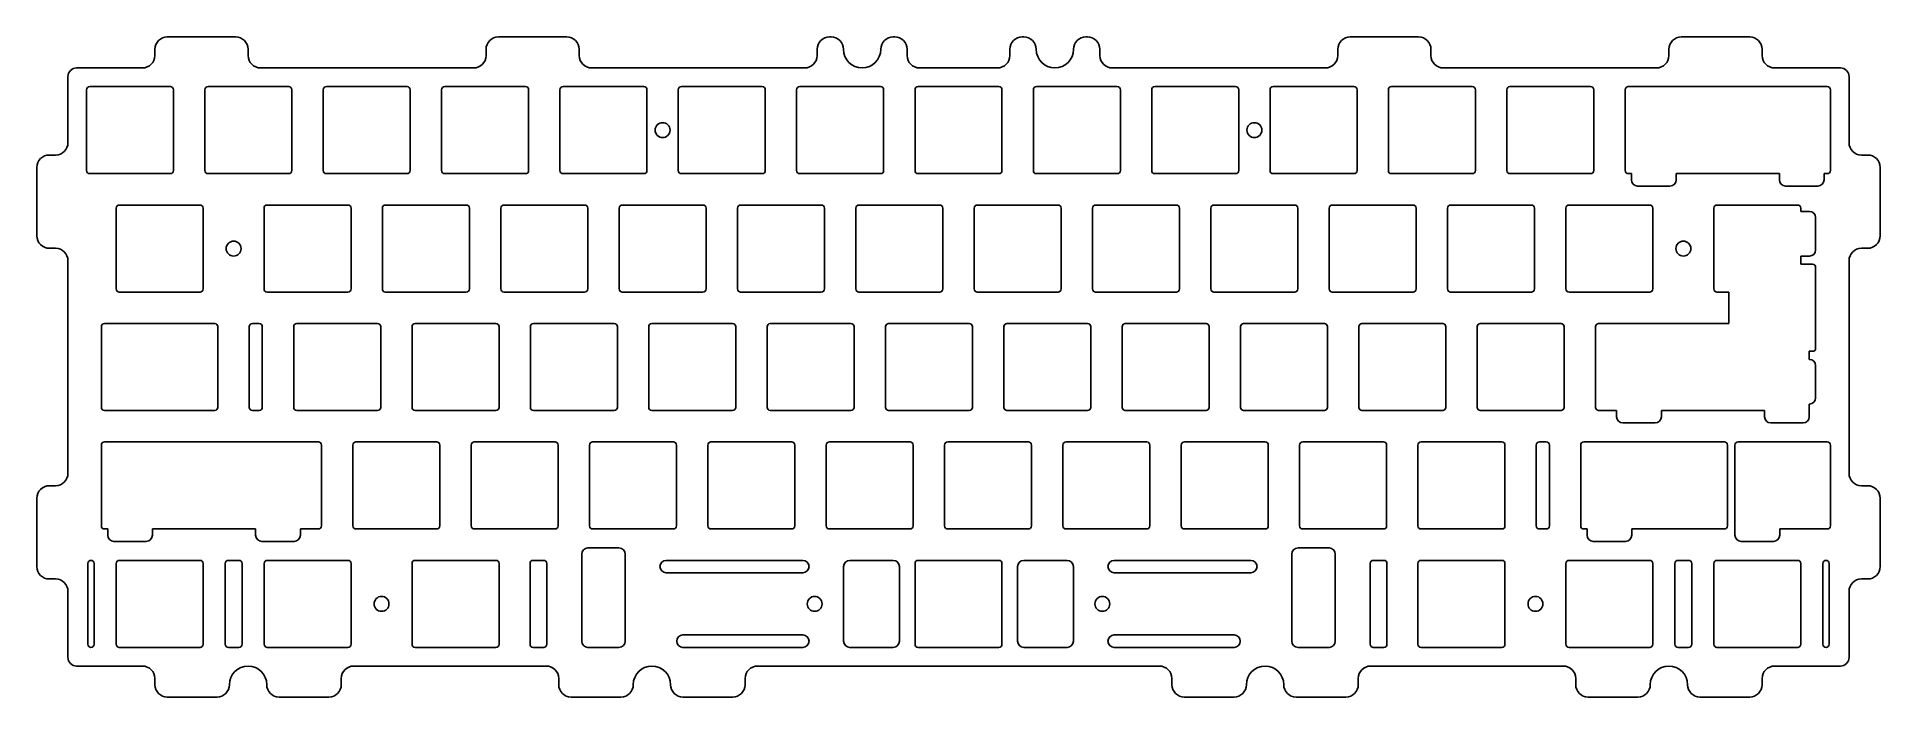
# Model space of a CAD drawing. Header units: millimetres. Extents: x -148 to 148, y -53 to 53.
import ezdxf

# ---------------------------------------------------------------- set-up
doc = ezdxf.new("R2010")
doc.units = ezdxf.units.MM

msp = doc.modelspace()

# ---------------------------------------------------------------- linework, layer by layer
at = {"color": 7, "linetype": 'Continuous', "lineweight": 25}
for p, q in [((-129.35, 51.1), (-129.35, 50.1)), ((-116.35, 53.1), (-127.35, 53.1)), ((-114.35, 50.1), (-114.35, 51.1)), ((-76.05, 51.1), (-76.05, 50.1)), ((-63.05, 53.1), (-74.05, 53.1)), ((-61.05, 50.1), (-61.05, 51.1)), ((-22.76, 51.1), (-22.76, 50.1)), ((-20.51, 53.1), (-20.76, 53.1)), ((-10.26, 53.1), (-10.51, 53.1)), ((-8.26, 50.1), (-8.26, 51.1)), ((8.26, 51.1), (8.26, 50.1)), ((10.51, 53.1), (10.26, 53.1)), ((20.76, 53.1), (20.51, 53.1)), ((22.76, 50.1), (22.76, 51.1)), ((61.05, 51.1), (61.05, 50.1)), ((74.05, 53.1), (63.05, 53.1)), ((76.05, 50.1), (76.05, 51.1)), ((114.35, 51.1), (114.35, 50.1)), ((127.35, 53.1), (116.35, 53.1)), ((129.35, 50.1), (129.35, 51.1)), ((-131.35, 48.1), (-141.95, 48.1)), ((-78.05, 48.1), (-112.35, 48.1)), ((-24.76, 48.1), (-59.05, 48.1)), ((6.26, 48.1), (-6.26, 48.1)), ((59.05, 48.1), (24.76, 48.1)), ((112.35, 48.1), (78.05, 48.1)), ((141.95, 48.1), (131.35, 48.1)), ((-143.35, 46.7), (-143.35, 36.1)), ((-140.35, 44.6), (-140.35, 31.6)), ((-126.85, 45.1), (-139.85, 45.1)), ((-126.35, 31.6), (-126.35, 44.6)), ((-121.3, 44.6), (-121.3, 31.6)), ((-107.8, 45.1), (-120.8, 45.1)), ((-107.3, 31.6), (-107.3, 44.6)), ((-102.25, 44.6), (-102.25, 31.6)), ((-88.75, 45.1), (-101.75, 45.1)), ((-88.25, 31.6), (-88.25, 44.6)), ((-83.2, 44.6), (-83.2, 31.6)), ((-69.7, 45.1), (-82.7, 45.1)), ((-69.2, 31.6), (-69.2, 44.6)), ((-64.15, 44.6), (-64.15, 31.6)), ((-50.65, 45.1), (-63.65, 45.1)), ((-50.15, 31.6), (-50.15, 44.6)), ((-45.1, 44.6), (-45.1, 31.6)), ((-31.6, 45.1), (-44.6, 45.1)), ((-31.1, 31.6), (-31.1, 44.6)), ((-26.05, 44.6), (-26.05, 31.6)), ((-12.55, 45.1), (-25.55, 45.1)), ((-12.05, 31.6), (-12.05, 44.6)), ((-7, 44.6), (-7, 31.6)), ((6.5, 45.1), (-6.5, 45.1)), ((7, 31.6), (7, 44.6)), ((12.05, 44.6), (12.05, 31.6)), ((25.55, 45.1), (12.55, 45.1)), ((26.05, 31.6), (26.05, 44.6)), ((31.1, 44.6), (31.1, 31.6)), ((44.6, 45.1), (31.6, 45.1)), ((45.1, 31.6), (45.1, 44.6)), ((50.15, 44.6), (50.15, 31.6)), ((63.65, 45.1), (50.65, 45.1)), ((64.15, 31.6), (64.15, 44.6)), ((69.2, 44.6), (69.2, 31.6)), ((82.7, 45.1), (69.7, 45.1)), ((83.2, 31.6), (83.2, 44.6)), ((88.25, 44.6), (88.25, 31.6)), ((101.75, 45.1), (88.75, 45.1)), ((102.25, 31.6), (102.25, 44.6)), ((107.3, 44.6), (107.3, 31.6)), ((139.85, 45.1), (107.8, 45.1)), ((140.35, 31.6), (140.35, 44.6)), ((143.35, 36.1), (143.35, 46.7)), ((-145.35, 34.1), (-146.35, 34.1)), ((146.35, 34.1), (145.35, 34.1)), ((-148.35, 32.1), (-148.35, 21.1)), ((-139.85, 31.1), (-126.85, 31.1)), ((-120.8, 31.1), (-107.8, 31.1)), ((-101.75, 31.1), (-88.75, 31.1)), ((-82.7, 31.1), (-69.7, 31.1)), ((-63.65, 31.1), (-50.65, 31.1)), ((-44.6, 31.1), (-31.6, 31.1)), ((-25.55, 31.1), (-12.55, 31.1)), ((-6.5, 31.1), (6.5, 31.1)), ((12.55, 31.1), (25.55, 31.1)), ((31.6, 31.1), (44.6, 31.1)), ((50.65, 31.1), (63.65, 31.1)), ((69.7, 31.1), (82.7, 31.1)), ((88.75, 31.1), (101.75, 31.1)), ((107.8, 31.1), (108.32, 31.1)), ((108.32, 31.1), (108.32, 30.1)), ((115.52, 30.1), (115.52, 31.1)), ((115.52, 31.1), (132.13, 31.1)), ((132.13, 31.1), (132.13, 30.1)), ((139.33, 30.1), (139.33, 31.1)), ((139.33, 31.1), (139.85, 31.1)), ((148.35, 21.1), (148.35, 32.1)), ((109.32, 29.1), (114.52, 29.1)), ((133.13, 29.1), (138.33, 29.1)), ((-135.59, 25.55), (-135.59, 12.55)), ((-122.09, 26.05), (-135.09, 26.05)), ((-121.59, 12.55), (-121.59, 25.55)), ((-111.78, 25.55), (-111.78, 12.55)), ((-98.28, 26.05), (-111.28, 26.05)), ((-97.78, 12.55), (-97.78, 25.55)), ((-92.73, 25.55), (-92.73, 12.55)), ((-79.23, 26.05), (-92.23, 26.05)), ((-78.73, 12.55), (-78.73, 25.55)), ((-73.68, 25.55), (-73.68, 12.55)), ((-60.18, 26.05), (-73.18, 26.05)), ((-59.68, 12.55), (-59.68, 25.55)), ((-54.63, 25.55), (-54.63, 12.55)), ((-41.13, 26.05), (-54.13, 26.05)), ((-40.63, 12.55), (-40.63, 25.55)), ((-35.58, 25.55), (-35.58, 12.55)), ((-22.08, 26.05), (-35.08, 26.05)), ((-21.58, 12.55), (-21.58, 25.55)), ((-16.53, 25.55), (-16.53, 12.55)), ((-3.03, 26.05), (-16.03, 26.05)), ((-2.53, 12.55), (-2.53, 25.55)), ((2.52, 25.55), (2.52, 12.55)), ((16.02, 26.05), (3.02, 26.05)), ((16.52, 12.55), (16.52, 25.55)), ((21.57, 25.55), (21.57, 12.55)), ((35.07, 26.05), (22.07, 26.05)), ((35.57, 12.55), (35.57, 25.55)), ((40.62, 25.55), (40.62, 12.55)), ((54.12, 26.05), (41.12, 26.05)), ((54.62, 12.55), (54.62, 25.55)), ((59.67, 25.55), (59.67, 12.55)), ((73.17, 26.05), (60.17, 26.05)), ((73.67, 12.55), (73.67, 25.55)), ((78.72, 25.55), (78.72, 12.55)), ((92.22, 26.05), (79.22, 26.05)), ((92.72, 12.55), (92.72, 25.55)), ((97.77, 25.55), (97.77, 12.55)), ((111.27, 26.05), (98.27, 26.05)), ((111.77, 12.55), (111.77, 25.55)), ((121.59, 25.55), (121.59, 12.55)), ((135.09, 26.05), (122.09, 26.05)), ((135.59, 25.03), (135.59, 25.55)), ((136.97, 25.03), (135.59, 25.03)), ((137.97, 18.83), (137.97, 24.03)), ((-146.35, 19.1), (-145.35, 19.1)), ((135.59, 16.53), (135.59, 17.83)), ((135.59, 17.83), (136.97, 17.83)), ((145.35, 19.1), (146.35, 19.1)), ((-143.35, 17.1), (-143.35, -17.1)), ((137.47, 16.53), (135.59, 16.53)), ((137.97, 3.03), (137.97, 16.03)), ((143.35, -17.1), (143.35, 17.1)), ((-135.09, 12.05), (-122.09, 12.05)), ((-111.28, 12.05), (-98.28, 12.05)), ((-92.23, 12.05), (-79.23, 12.05)), ((-73.18, 12.05), (-60.18, 12.05)), ((-54.13, 12.05), (-41.13, 12.05)), ((-35.08, 12.05), (-22.08, 12.05)), ((-16.03, 12.05), (-3.03, 12.05)), ((3.02, 12.05), (16.02, 12.05)), ((22.07, 12.05), (35.07, 12.05)), ((41.12, 12.05), (54.12, 12.05)), ((60.17, 12.05), (73.17, 12.05)), ((79.22, 12.05), (92.22, 12.05)), ((98.27, 12.05), (111.27, 12.05)), ((122.09, 12.05), (123.97, 12.05)), ((123.97, 12.05), (123.97, 7)), ((-137.97, 6.5), (-137.97, -6.5)), ((-119.71, 7), (-137.47, 7)), ((-119.21, -6.5), (-119.21, 6.5)), ((-114.16, 6.5), (-114.16, -6.5)), ((-112.56, 7), (-113.66, 7)), ((-112.06, -6.5), (-112.06, 6.5)), ((-107.01, 6.5), (-107.01, -6.5)), ((-93.51, 7), (-106.51, 7)), ((-93.01, -6.5), (-93.01, 6.5)), ((-87.96, 6.5), (-87.96, -6.5)), ((-74.46, 7), (-87.46, 7)), ((-73.96, -6.5), (-73.96, 6.5)), ((-68.91, 6.5), (-68.91, -6.5)), ((-55.41, 7), (-68.41, 7)), ((-54.91, -6.5), (-54.91, 6.5)), ((-49.86, 6.5), (-49.86, -6.5)), ((-36.36, 7), (-49.36, 7)), ((-35.86, -6.5), (-35.86, 6.5)), ((-30.81, 6.5), (-30.81, -6.5)), ((-17.31, 7), (-30.31, 7)), ((-16.81, -6.5), (-16.81, 6.5)), ((-11.76, 6.5), (-11.76, -6.5)), ((1.74, 7), (-11.26, 7)), ((2.24, -6.5), (2.24, 6.5)), ((7.29, 6.5), (7.29, -6.5)), ((20.79, 7), (7.79, 7)), ((21.29, -6.5), (21.29, 6.5)), ((26.34, 6.5), (26.34, -6.5)), ((39.84, 7), (26.84, 7)), ((40.34, -6.5), (40.34, 6.5)), ((45.39, 6.5), (45.39, -6.5)), ((58.89, 7), (45.89, 7)), ((59.39, -6.5), (59.39, 6.5)), ((64.44, 6.5), (64.44, -6.5)), ((77.94, 7), (64.94, 7)), ((78.44, -6.5), (78.44, 6.5)), ((83.49, 6.5), (83.49, -6.5)), ((96.99, 7), (83.99, 7)), ((97.49, -6.5), (97.49, 6.5)), ((102.54, 6.5), (102.54, -6.5)), ((123.97, 7), (103.04, 7)), ((136.94, 1.23), (136.94, 2.53)), ((136.94, 2.53), (137.47, 2.53)), ((136.97, 1.23), (136.94, 1.23)), ((137.97, -4.97), (137.97, 0.23)), ((-137.47, -7), (-119.71, -7)), ((-113.66, -7), (-112.56, -7)), ((-106.51, -7), (-93.51, -7)), ((-87.46, -7), (-74.46, -7)), ((-68.41, -7), (-55.41, -7)), ((-49.36, -7), (-36.36, -7)), ((-30.31, -7), (-17.31, -7)), ((-11.26, -7), (1.74, -7)), ((7.79, -7), (20.79, -7)), ((26.84, -7), (39.84, -7)), ((45.89, -7), (58.89, -7)), ((64.94, -7), (77.94, -7)), ((83.99, -7), (96.99, -7)), ((103.04, -7), (105.94, -7)), ((105.94, -7), (105.94, -8)), ((113.14, -8), (113.14, -7)), ((113.14, -7), (129.74, -7)), ((129.74, -7), (129.74, -8)), ((136.94, -8), (136.94, -5.97)), ((136.94, -5.97), (136.97, -5.97)), ((106.94, -9), (112.14, -9)), ((130.74, -9), (135.94, -9)), ((-137.97, -12.55), (-137.97, -25.55)), ((-103.04, -12.05), (-137.47, -12.05)), ((-102.54, -25.55), (-102.54, -12.55)), ((-97.49, -12.55), (-97.49, -25.55)), ((-83.99, -12.05), (-96.99, -12.05)), ((-83.49, -25.55), (-83.49, -12.55)), ((-78.44, -12.55), (-78.44, -25.55)), ((-64.94, -12.05), (-77.94, -12.05)), ((-64.44, -25.55), (-64.44, -12.55)), ((-59.39, -12.55), (-59.39, -25.55)), ((-45.89, -12.05), (-58.89, -12.05)), ((-45.39, -25.55), (-45.39, -12.55)), ((-40.34, -12.55), (-40.34, -25.55)), ((-26.84, -12.05), (-39.84, -12.05)), ((-26.34, -25.55), (-26.34, -12.55)), ((-21.29, -12.55), (-21.29, -25.55)), ((-7.79, -12.05), (-20.79, -12.05)), ((-7.29, -25.55), (-7.29, -12.55)), ((-2.24, -12.55), (-2.24, -25.55)), ((11.26, -12.05), (-1.74, -12.05)), ((11.76, -25.55), (11.76, -12.55)), ((16.81, -12.55), (16.81, -25.55)), ((30.31, -12.05), (17.31, -12.05)), ((30.81, -25.55), (30.81, -12.55)), ((35.86, -12.55), (35.86, -25.55)), ((49.36, -12.05), (36.36, -12.05)), ((49.86, -25.55), (49.86, -12.55)), ((54.91, -12.55), (54.91, -25.55)), ((68.41, -12.05), (55.41, -12.05)), ((68.91, -25.55), (68.91, -12.55)), ((73.96, -12.55), (73.96, -25.55)), ((87.46, -12.05), (74.46, -12.05)), ((87.96, -25.55), (87.96, -12.55)), ((93.01, -12.55), (93.01, -25.55)), ((94.61, -12.05), (93.51, -12.05)), ((95.11, -25.55), (95.11, -12.55)), ((100.16, -12.55), (100.16, -25.55)), ((123.28, -12.05), (100.66, -12.05)), ((123.78, -25.55), (123.78, -12.55)), ((124.98, -12.55), (124.98, -27.05)), ((139.85, -12.05), (125.48, -12.05)), ((140.35, -25.55), (140.35, -12.55)), ((-145.35, -19.1), (-146.35, -19.1)), ((146.35, -19.1), (145.35, -19.1)), ((-148.35, -21.1), (-148.35, -32.1)), ((148.35, -32.1), (148.35, -21.1)), ((-137.47, -26.05), (-136.94, -26.05)), ((-136.94, -26.05), (-136.94, -27.05)), ((-129.74, -27.05), (-129.74, -26.05)), ((-129.74, -26.05), (-113.14, -26.05)), ((-113.14, -26.05), (-113.14, -27.05)), ((-105.94, -27.05), (-105.94, -26.05)), ((-105.94, -26.05), (-103.04, -26.05)), ((-96.99, -26.05), (-83.99, -26.05)), ((-77.94, -26.05), (-64.94, -26.05)), ((-58.89, -26.05), (-45.89, -26.05)), ((-39.84, -26.05), (-26.84, -26.05)), ((-20.79, -26.05), (-7.79, -26.05)), ((-1.74, -26.05), (11.26, -26.05)), ((17.31, -26.05), (30.31, -26.05)), ((36.36, -26.05), (49.36, -26.05)), ((55.41, -26.05), (68.41, -26.05)), ((74.46, -26.05), (87.46, -26.05)), ((93.51, -26.05), (94.61, -26.05)), ((100.66, -26.05), (101.18, -26.05)), ((101.18, -26.05), (101.18, -27.05)), ((108.38, -27.05), (108.38, -26.05)), ((108.38, -26.05), (123.28, -26.05)), ((132.18, -27.05), (132.18, -26.05)), ((132.18, -26.05), (139.85, -26.05)), ((-135.94, -28.05), (-130.74, -28.05)), ((-112.14, -28.05), (-106.94, -28.05)), ((-54.65, -29.1), (-59.65, -29.1)), ((59.65, -29.1), (54.65, -29.1)), ((102.18, -28.05), (107.38, -28.05)), ((125.98, -28.05), (131.18, -28.05)), ((-140.15, -44.6), (-140.15, -31.6)), ((-139.15, -31.6), (-139.15, -44.6)), ((-135.59, -31.6), (-135.59, -44.6)), ((-122.09, -31.1), (-135.09, -31.1)), ((-121.59, -44.6), (-121.59, -31.6)), ((-118.03, -44.6), (-118.03, -31.6)), ((-117.53, -31.1), (-115.83, -31.1)), ((-115.33, -31.6), (-115.33, -44.6)), ((-111.77, -31.6), (-111.77, -44.6)), ((-98.27, -31.1), (-111.27, -31.1)), ((-97.77, -44.6), (-97.77, -31.6)), ((-87.96, -31.6), (-87.96, -44.6)), ((-74.46, -31.1), (-87.46, -31.1)), ((-73.96, -44.6), (-73.96, -31.6)), ((-68.96, -44.6), (-68.96, -31.6)), ((-68.46, -31.1), (-66.76, -31.1)), ((-66.26, -31.6), (-66.26, -44.6)), ((-60.65, -30.1), (-60.65, -44.1)), ((-53.65, -44.1), (-53.65, -30.1)), ((-25.05, -31.1), (-47.05, -31.1)), ((-18.5, -32.1), (-18.5, -44.1)), ((-10.5, -31.1), (-17.5, -31.1)), ((-9.5, -44.1), (-9.5, -32.1)), ((-7, -31.6), (-7, -44.6)), ((6.5, -31.1), (-6.5, -31.1)), ((7, -44.6), (7, -31.6)), ((9.5, -32.1), (9.5, -44.1)), ((17.5, -31.1), (10.5, -31.1)), ((18.5, -44.1), (18.5, -32.1)), ((47.05, -31.1), (25.05, -31.1)), ((53.65, -30.1), (53.65, -44.1)), ((60.65, -44.1), (60.65, -30.1)), ((66.26, -44.6), (66.26, -31.6)), ((66.76, -31.1), (68.46, -31.1)), ((68.96, -31.6), (68.96, -44.6)), ((73.96, -31.6), (73.96, -44.6)), ((87.46, -31.1), (74.46, -31.1)), ((87.96, -44.6), (87.96, -31.6)), ((97.77, -31.6), (97.77, -44.6)), ((111.27, -31.1), (98.27, -31.1)), ((111.77, -44.6), (111.77, -31.6)), ((115.33, -44.6), (115.33, -31.6)), ((115.83, -31.1), (117.53, -31.1)), ((118.03, -31.6), (118.03, -44.6)), ((121.59, -31.6), (121.59, -44.6)), ((135.09, -31.1), (122.09, -31.1)), ((135.59, -44.6), (135.59, -31.6)), ((139.15, -44.6), (139.15, -31.6)), ((140.15, -31.6), (140.15, -44.6)), ((-146.35, -34.1), (-145.35, -34.1)), ((-47.05, -33.1), (-25.05, -33.1)), ((25.05, -33.1), (47.05, -33.1)), ((145.35, -34.1), (146.35, -34.1)), ((-143.35, -36.1), (-143.35, -46.7)), ((143.35, -46.7), (143.35, -36.1)), ((-25.05, -43.1), (-44.35, -43.1)), ((44.35, -43.1), (25.05, -43.1)), ((-135.09, -45.1), (-122.09, -45.1)), ((-115.83, -45.1), (-117.53, -45.1)), ((-111.27, -45.1), (-98.27, -45.1)), ((-87.46, -45.1), (-74.46, -45.1)), ((-66.76, -45.1), (-68.46, -45.1)), ((-59.65, -45.1), (-54.65, -45.1)), ((-44.35, -45.1), (-25.05, -45.1)), ((-17.5, -45.1), (-10.5, -45.1)), ((-6.5, -45.1), (6.5, -45.1)), ((10.5, -45.1), (17.5, -45.1)), ((25.05, -45.1), (44.35, -45.1)), ((54.65, -45.1), (59.65, -45.1)), ((68.46, -45.1), (66.76, -45.1)), ((74.46, -45.1), (87.46, -45.1)), ((98.27, -45.1), (111.27, -45.1)), ((117.53, -45.1), (115.83, -45.1)), ((122.09, -45.1), (135.09, -45.1)), ((-141.95, -48.1), (-131.35, -48.1)), ((-129.35, -50.1), (-129.35, -51.1)), ((-99.35, -51.1), (-99.35, -50.1)), ((-97.35, -48.1), (-66.35, -48.1)), ((-64.35, -50.1), (-64.35, -51.1)), ((-34.35, -51.1), (-34.35, -50.1)), ((-32.35, -48.1), (32.35, -48.1)), ((34.35, -50.1), (34.35, -51.1)), ((64.35, -51.1), (64.35, -50.1)), ((66.35, -48.1), (97.35, -48.1)), ((99.35, -50.1), (99.35, -51.1)), ((129.35, -51.1), (129.35, -50.1)), ((131.35, -48.1), (141.95, -48.1)), ((-127.35, -53.1), (-119.35, -53.1)), ((-109.35, -53.1), (-101.35, -53.1)), ((-62.35, -53.1), (-54.35, -53.1)), ((-44.35, -53.1), (-36.35, -53.1)), ((36.35, -53.1), (44.35, -53.1)), ((54.35, -53.1), (62.35, -53.1)), ((101.35, -53.1), (109.35, -53.1)), ((119.35, -53.1), (127.35, -53.1))]:
    msp.add_line(p, q, dxfattribs=at)
for centre in [(-47.63, 38.1), (47.63, 38.1), (-116.68, 19.05), (116.68, 19.05), (-92.87, -38.1), (-23.15, -38.1), (23.15, -38.1), (92.87, -38.1)]:
    msp.add_circle(centre, 1.2, dxfattribs=at)
for centre, radius, start, end in [((-127.35, 51.1), 2, 90, 180), ((-116.35, 51.1), 2, 0, 90), ((-74.05, 51.1), 2, 90, 180), ((-63.05, 51.1), 2, 0, 90), ((-20.76, 51.1), 2, 90, 180), ((-20.51, 51.1), 2, 0, 90), ((-15.51, 51.1), 3, 180, 0), ((-10.51, 51.1), 2, 90, 180), ((-10.26, 51.1), 2, 0, 90), ((10.26, 51.1), 2, 90, 180), ((10.51, 51.1), 2, 0, 90), ((15.51, 51.1), 3, 180, 0), ((20.51, 51.1), 2, 90, 180), ((20.76, 51.1), 2, 0, 90), ((63.05, 51.1), 2, 90, 180), ((74.05, 51.1), 2, 0, 90), ((116.35, 51.1), 2, 90, 180), ((127.35, 51.1), 2, 0, 90), ((-141.95, 46.7), 1.4, 90, 180), ((-131.35, 50.1), 2, 270, 0), ((-112.35, 50.1), 2, 180, 270), ((-78.05, 50.1), 2, 270, 0), ((-59.05, 50.1), 2, 180, 270), ((-24.76, 50.1), 2, 270, 0), ((-6.26, 50.1), 2, 180, 270), ((6.26, 50.1), 2, 270, 0), ((24.76, 50.1), 2, 180, 270), ((59.05, 50.1), 2, 270, 0), ((78.05, 50.1), 2, 180, 270), ((112.35, 50.1), 2, 270, 0), ((131.35, 50.1), 2, 180, 270), ((141.95, 46.7), 1.4, 360, 90), ((-139.85, 44.6), 0.5, 90, 180), ((-126.85, 44.6), 0.5, 0, 90), ((-120.8, 44.6), 0.5, 90, 180), ((-107.8, 44.6), 0.5, 0, 90), ((-101.75, 44.6), 0.5, 90, 180), ((-88.75, 44.6), 0.5, 0, 90), ((-82.7, 44.6), 0.5, 90, 180), ((-69.7, 44.6), 0.5, 0, 90), ((-63.65, 44.6), 0.5, 90, 180), ((-50.65, 44.6), 0.5, 0, 90), ((-44.6, 44.6), 0.5, 90, 180), ((-31.6, 44.6), 0.5, 0, 90), ((-25.55, 44.6), 0.5, 90, 180), ((-12.55, 44.6), 0.5, 0, 90), ((-6.5, 44.6), 0.5, 90, 180), ((6.5, 44.6), 0.5, 0, 90), ((12.55, 44.6), 0.5, 90, 180), ((25.55, 44.6), 0.5, 0, 90), ((31.6, 44.6), 0.5, 90, 180), ((44.6, 44.6), 0.5, 360, 90), ((50.65, 44.6), 0.5, 90, 180), ((63.65, 44.6), 0.5, 0, 90), ((69.7, 44.6), 0.5, 90, 180), ((82.7, 44.6), 0.5, 0, 90), ((88.75, 44.6), 0.5, 90, 180), ((101.75, 44.6), 0.5, 0, 90), ((107.8, 44.6), 0.5, 90, 180), ((139.85, 44.6), 0.5, 360, 90), ((-145.35, 36.1), 2, 270, 0), ((145.35, 36.1), 2, 180, 270), ((-146.35, 32.1), 2, 90, 180), ((146.35, 32.1), 2, 0, 90), ((-139.85, 31.6), 0.5, 180, 270), ((-126.85, 31.6), 0.5, 270, 0), ((-120.8, 31.6), 0.5, 180, 270), ((-107.8, 31.6), 0.5, 270, 0), ((-101.75, 31.6), 0.5, 180, 270), ((-88.75, 31.6), 0.5, 270, 0), ((-82.7, 31.6), 0.5, 180, 270), ((-69.7, 31.6), 0.5, 270, 0), ((-63.65, 31.6), 0.5, 180, 270), ((-50.65, 31.6), 0.5, 270, 0), ((-44.6, 31.6), 0.5, 180, 270), ((-31.6, 31.6), 0.5, 270, 0), ((-25.55, 31.6), 0.5, 180, 270), ((-12.55, 31.6), 0.5, 270, 0), ((-6.5, 31.6), 0.5, 180, 270), ((6.5, 31.6), 0.5, 270, 0), ((12.55, 31.6), 0.5, 180, 270), ((25.55, 31.6), 0.5, 270, 0), ((31.6, 31.6), 0.5, 180, 270), ((44.6, 31.6), 0.5, 270, 0), ((50.65, 31.6), 0.5, 180, 270), ((63.65, 31.6), 0.5, 270, 0), ((69.7, 31.6), 0.5, 180, 270), ((82.7, 31.6), 0.5, 270, 0), ((88.75, 31.6), 0.5, 180, 270), ((101.75, 31.6), 0.5, 270, 0), ((107.8, 31.6), 0.5, 180, 270), ((109.32, 30.1), 1, 180, 270), ((114.52, 30.1), 1, 270, 0), ((133.13, 30.1), 1, 180, 270), ((138.33, 30.1), 1, 270, 0), ((139.85, 31.6), 0.5, 270, 0), ((-135.09, 25.55), 0.5, 90, 180), ((-122.09, 25.55), 0.5, 0, 90), ((-111.28, 25.55), 0.5, 90, 180), ((-98.28, 25.55), 0.5, 0, 90), ((-92.23, 25.55), 0.5, 90, 180), ((-79.23, 25.55), 0.5, 0, 90), ((-73.18, 25.55), 0.5, 90, 180), ((-60.18, 25.55), 0.5, 0, 90), ((-54.13, 25.55), 0.5, 90, 180), ((-41.13, 25.55), 0.5, 0, 90), ((-35.08, 25.55), 0.5, 90, 180), ((-22.08, 25.55), 0.5, 0, 90), ((-16.03, 25.55), 0.5, 90, 180), ((-3.03, 25.55), 0.5, 0, 90), ((3.02, 25.55), 0.5, 90, 180), ((16.02, 25.55), 0.5, 0, 90), ((22.07, 25.55), 0.5, 90, 180), ((35.07, 25.55), 0.5, 0, 90), ((41.12, 25.55), 0.5, 90, 180), ((54.12, 25.55), 0.5, 0, 90), ((60.17, 25.55), 0.5, 90, 180), ((73.17, 25.55), 0.5, 0, 90), ((79.22, 25.55), 0.5, 90, 180), ((92.22, 25.55), 0.5, 0, 90), ((98.27, 25.55), 0.5, 90, 180), ((111.27, 25.55), 0.5, 0, 90), ((122.09, 25.55), 0.5, 90, 180), ((135.09, 25.55), 0.5, 0, 90), ((136.97, 24.03), 1, 0, 90), ((-146.35, 21.1), 2, 180, 270), ((146.35, 21.1), 2, 270, 0), ((-145.35, 17.1), 2, 0, 90), ((136.97, 18.83), 1, 270, 0), ((145.35, 17.1), 2, 90, 180), ((137.47, 16.03), 0.5, 360, 90), ((-135.09, 12.55), 0.5, 180, 270), ((-122.09, 12.55), 0.5, 270, 0), ((-111.28, 12.55), 0.5, 180, 270), ((-98.28, 12.55), 0.5, 270, 0), ((-92.23, 12.55), 0.5, 180, 270), ((-79.23, 12.55), 0.5, 270, 0), ((-73.18, 12.55), 0.5, 180, 270), ((-60.18, 12.55), 0.5, 270, 0), ((-54.13, 12.55), 0.5, 180, 270), ((-41.13, 12.55), 0.5, 270, 0), ((-35.08, 12.55), 0.5, 180, 270), ((-22.08, 12.55), 0.5, 270, 0), ((-16.03, 12.55), 0.5, 180, 270), ((-3.03, 12.55), 0.5, 270, 0), ((3.02, 12.55), 0.5, 180, 270), ((16.02, 12.55), 0.5, 270, 0), ((22.07, 12.55), 0.5, 180, 270), ((35.07, 12.55), 0.5, 270, 0), ((41.12, 12.55), 0.5, 180, 270), ((54.12, 12.55), 0.5, 270, 0), ((60.17, 12.55), 0.5, 180, 270), ((73.17, 12.55), 0.5, 270, 0), ((79.22, 12.55), 0.5, 180, 270), ((92.22, 12.55), 0.5, 270, 0), ((98.27, 12.55), 0.5, 180, 270), ((111.27, 12.55), 0.5, 270, 360), ((122.09, 12.55), 0.5, 180, 270), ((-137.47, 6.5), 0.5, 90, 180), ((-119.71, 6.5), 0.5, 0, 90), ((-113.66, 6.5), 0.5, 90, 180), ((-112.56, 6.5), 0.5, 0, 90), ((-106.51, 6.5), 0.5, 90, 180), ((-93.51, 6.5), 0.5, 0, 90), ((-87.46, 6.5), 0.5, 90, 180), ((-74.46, 6.5), 0.5, 0, 90), ((-68.41, 6.5), 0.5, 90, 180), ((-55.41, 6.5), 0.5, 0, 90), ((-49.36, 6.5), 0.5, 90, 180), ((-36.36, 6.5), 0.5, 0, 90), ((-30.31, 6.5), 0.5, 90, 180), ((-17.31, 6.5), 0.5, 0, 90), ((-11.26, 6.5), 0.5, 90, 180), ((1.74, 6.5), 0.5, 0, 90), ((7.79, 6.5), 0.5, 90, 180), ((20.79, 6.5), 0.5, 0, 90), ((26.84, 6.5), 0.5, 90, 180), ((39.84, 6.5), 0.5, 0, 90), ((45.89, 6.5), 0.5, 90, 180), ((58.89, 6.5), 0.5, 0, 90), ((64.94, 6.5), 0.5, 90, 180), ((77.94, 6.5), 0.5, 0, 90), ((83.99, 6.5), 0.5, 90, 180), ((96.99, 6.5), 0.5, 0, 90), ((103.04, 6.5), 0.5, 90, 180), ((137.47, 3.03), 0.5, 270, 0), ((136.97, 0.23), 1, 0, 90), ((136.97, -4.97), 1, 270, 0), ((-137.47, -6.5), 0.5, 180, 270), ((-119.71, -6.5), 0.5, 270, 0), ((-113.66, -6.5), 0.5, 180, 270), ((-112.56, -6.5), 0.5, 270, 0), ((-106.51, -6.5), 0.5, 180, 270), ((-93.51, -6.5), 0.5, 270, 0), ((-87.46, -6.5), 0.5, 180, 270), ((-74.46, -6.5), 0.5, 270, 0), ((-68.41, -6.5), 0.5, 180, 270), ((-55.41, -6.5), 0.5, 270, 0), ((-49.36, -6.5), 0.5, 180, 270), ((-36.36, -6.5), 0.5, 270, 0), ((-30.31, -6.5), 0.5, 180, 270), ((-17.31, -6.5), 0.5, 270, 0), ((-11.26, -6.5), 0.5, 180, 270), ((1.74, -6.5), 0.5, 270, 0), ((7.79, -6.5), 0.5, 180, 270), ((20.79, -6.5), 0.5, 270, 0), ((26.84, -6.5), 0.5, 180, 270), ((39.84, -6.5), 0.5, 270, 0), ((45.89, -6.5), 0.5, 180, 270), ((58.89, -6.5), 0.5, 270, 0), ((64.94, -6.5), 0.5, 180, 270), ((77.94, -6.5), 0.5, 270, 360), ((83.99, -6.5), 0.5, 180, 270), ((96.99, -6.5), 0.5, 270, 360), ((103.04, -6.5), 0.5, 180, 270), ((106.94, -8), 1, 180, 270), ((112.14, -8), 1, 270, 0), ((130.74, -8), 1, 180, 270), ((135.94, -8), 1, 270, 0), ((-137.47, -12.55), 0.5, 90, 180), ((-103.04, -12.55), 0.5, 0, 90), ((-96.99, -12.55), 0.5, 90, 180), ((-83.99, -12.55), 0.5, 0, 90), ((-77.94, -12.55), 0.5, 90, 180), ((-64.94, -12.55), 0.5, 0, 90), ((-58.89, -12.55), 0.5, 90, 180), ((-45.89, -12.55), 0.5, 0, 90), ((-39.84, -12.55), 0.5, 90, 180), ((-26.84, -12.55), 0.5, 0, 90), ((-20.79, -12.55), 0.5, 90, 180), ((-7.79, -12.55), 0.5, 0, 90), ((-1.74, -12.55), 0.5, 90, 180), ((11.26, -12.55), 0.5, 0, 90), ((17.31, -12.55), 0.5, 90, 180), ((30.31, -12.55), 0.5, 0, 90), ((36.36, -12.55), 0.5, 90, 180), ((49.36, -12.55), 0.5, 0, 90), ((55.41, -12.55), 0.5, 90, 180), ((68.41, -12.55), 0.5, 0, 90), ((74.46, -12.55), 0.5, 90, 180), ((87.46, -12.55), 0.5, 0, 90), ((93.51, -12.55), 0.5, 90, 180), ((94.61, -12.55), 0.5, 0, 90), ((100.66, -12.55), 0.5, 90, 180), ((123.28, -12.55), 0.5, 0, 90), ((125.48, -12.55), 0.5, 90, 180), ((139.85, -12.55), 0.5, 0, 90), ((-145.35, -17.1), 2, 270, 0), ((145.35, -17.1), 2, 180, 270), ((-146.35, -21.1), 2, 90, 180), ((146.35, -21.1), 2, 0, 90), ((-137.47, -25.55), 0.5, 180, 270), ((-103.04, -25.55), 0.5, 270, 0), ((-96.99, -25.55), 0.5, 180, 270), ((-83.99, -25.55), 0.5, 270, 0), ((-77.94, -25.55), 0.5, 180, 270), ((-64.94, -25.55), 0.5, 270, 0), ((-58.89, -25.55), 0.5, 180, 270), ((-45.89, -25.55), 0.5, 270, 0), ((-39.84, -25.55), 0.5, 180, 270), ((-26.84, -25.55), 0.5, 270, 0), ((-20.79, -25.55), 0.5, 180, 270), ((-7.79, -25.55), 0.5, 270, 0), ((-1.74, -25.55), 0.5, 180, 270), ((11.26, -25.55), 0.5, 270, 0), ((17.31, -25.55), 0.5, 180, 270), ((30.31, -25.55), 0.5, 270, 0), ((36.36, -25.55), 0.5, 180, 270), ((49.36, -25.55), 0.5, 270, 0), ((55.41, -25.55), 0.5, 180, 270), ((68.41, -25.55), 0.5, 270, 360), ((74.46, -25.55), 0.5, 180, 270), ((87.46, -25.55), 0.5, 270, 360), ((93.51, -25.55), 0.5, 180, 270), ((94.61, -25.55), 0.5, 270, 0), ((100.66, -25.55), 0.5, 180, 270), ((123.28, -25.55), 0.5, 270, 0), ((139.85, -25.55), 0.5, 270, 360), ((-135.94, -27.05), 1, 180, 270), ((-130.74, -27.05), 1, 270, 0), ((-112.14, -27.05), 1, 180, 270), ((-106.94, -27.05), 1, 270, 0), ((-59.65, -30.1), 1, 90, 180), ((-54.65, -30.1), 1, 0, 90), ((54.65, -30.1), 1, 90, 180), ((59.65, -30.1), 1, 0, 90), ((102.18, -27.05), 1, 180, 270), ((107.38, -27.05), 1, 270, 0), ((125.98, -27.05), 1, 180, 270), ((131.18, -27.05), 1, 270, 0), ((-146.35, -32.1), 2, 180, 270), ((-139.65, -31.6), 0.5, 360, 180), ((-135.09, -31.6), 0.5, 90, 180), ((-122.09, -31.6), 0.5, 0, 90), ((-117.53, -31.6), 0.5, 90, 180), ((-115.83, -31.6), 0.5, 0, 90), ((-111.27, -31.6), 0.5, 90, 180), ((-98.27, -31.6), 0.5, 0, 90), ((-87.46, -31.6), 0.5, 90, 180), ((-74.46, -31.6), 0.5, 0, 90), ((-68.46, -31.6), 0.5, 90, 180), ((-66.76, -31.6), 0.5, 0, 90), ((-47.05, -32.1), 1, 90, 270), ((-25.05, -32.1), 1, 270, 90), ((-17.5, -32.1), 1, 90, 180), ((-10.5, -32.1), 1, 0, 90), ((-6.5, -31.6), 0.5, 90, 180), ((6.5, -31.6), 0.5, 0, 90), ((10.5, -32.1), 1, 90, 180), ((17.5, -32.1), 1, 0, 90), ((25.05, -32.1), 1, 90, 270), ((47.05, -32.1), 1, 270, 90), ((66.76, -31.6), 0.5, 90, 180), ((68.46, -31.6), 0.5, 0, 90), ((74.46, -31.6), 0.5, 90, 180), ((87.46, -31.6), 0.5, 0, 90), ((98.27, -31.6), 0.5, 90, 180), ((111.27, -31.6), 0.5, 0, 90), ((115.83, -31.6), 0.5, 90, 180), ((117.53, -31.6), 0.5, 0, 90), ((122.09, -31.6), 0.5, 90, 180), ((135.09, -31.6), 0.5, 0, 90), ((139.65, -31.6), 0.5, 0, 180), ((146.35, -32.1), 2, 270, 0), ((-145.35, -36.1), 2, 0, 90), ((145.35, -36.1), 2, 90, 180), ((-59.65, -44.1), 1, 180, 270), ((-54.65, -44.1), 1, 270, 0), ((-44.35, -44.1), 1, 90, 270), ((-25.05, -44.1), 1, 270, 90), ((-17.5, -44.1), 1, 180, 270), ((-10.5, -44.1), 1, 270, 0), ((10.5, -44.1), 1, 180, 270), ((17.5, -44.1), 1, 270, 0), ((25.05, -44.1), 1, 90, 270), ((44.35, -44.1), 1, 270, 90), ((54.65, -44.1), 1, 180, 270), ((59.65, -44.1), 1, 270, 0), ((-141.95, -46.7), 1.4, 180, 270), ((-139.65, -44.6), 0.5, 180, 0), ((-135.09, -44.6), 0.5, 180, 270), ((-122.09, -44.6), 0.5, 270, 360), ((-117.53, -44.6), 0.5, 180, 270), ((-115.83, -44.6), 0.5, 270, 0), ((-111.27, -44.6), 0.5, 180, 270), ((-98.27, -44.6), 0.5, 270, 0), ((-87.46, -44.6), 0.5, 180, 270), ((-74.46, -44.6), 0.5, 270, 0), ((-68.46, -44.6), 0.5, 180, 270), ((-66.76, -44.6), 0.5, 270, 0), ((-6.5, -44.6), 0.5, 180, 270), ((6.5, -44.6), 0.5, 270, 0), ((66.76, -44.6), 0.5, 180, 270), ((68.46, -44.6), 0.5, 270, 0), ((74.46, -44.6), 0.5, 180, 270), ((87.46, -44.6), 0.5, 270, 0), ((98.27, -44.6), 0.5, 180, 270), ((111.27, -44.6), 0.5, 270, 360), ((115.83, -44.6), 0.5, 180, 270), ((117.53, -44.6), 0.5, 270, 0), ((122.09, -44.6), 0.5, 180, 270), ((135.09, -44.6), 0.5, 270, 360), ((139.65, -44.6), 0.5, 180, 0), ((141.95, -46.7), 1.4, 270, 0), ((-131.35, -50.1), 2, 0, 90), ((-114.35, -51.1), 3, 0, 180), ((-97.35, -50.1), 2, 90, 180), ((-66.35, -50.1), 2, 0, 90), ((-49.35, -51.1), 3, 0, 180), ((-32.35, -50.1), 2, 90, 180), ((32.35, -50.1), 2, 0, 90), ((49.35, -51.1), 3, 0, 180), ((66.35, -50.1), 2, 90, 180), ((97.35, -50.1), 2, 0, 90), ((114.35, -51.1), 3, 0, 180), ((131.35, -50.1), 2, 90, 180), ((-127.35, -51.1), 2, 180, 270), ((-119.35, -51.1), 2, 270, 0), ((-109.35, -51.1), 2, 180, 270), ((-101.35, -51.1), 2, 270, 0), ((-62.35, -51.1), 2, 180, 270), ((-54.35, -51.1), 2, 270, 0), ((-44.35, -51.1), 2, 180, 270), ((-36.35, -51.1), 2, 270, 0), ((36.35, -51.1), 2, 180, 270), ((44.35, -51.1), 2, 270, 0), ((54.35, -51.1), 2, 180, 270), ((62.35, -51.1), 2, 270, 0), ((101.35, -51.1), 2, 180, 270), ((109.35, -51.1), 2, 270, 0), ((119.35, -51.1), 2, 180, 270), ((127.35, -51.1), 2, 270, 0)]:
    msp.add_arc(centre, radius, start, end, dxfattribs=at)

doc.saveas('drawing.dxf')
